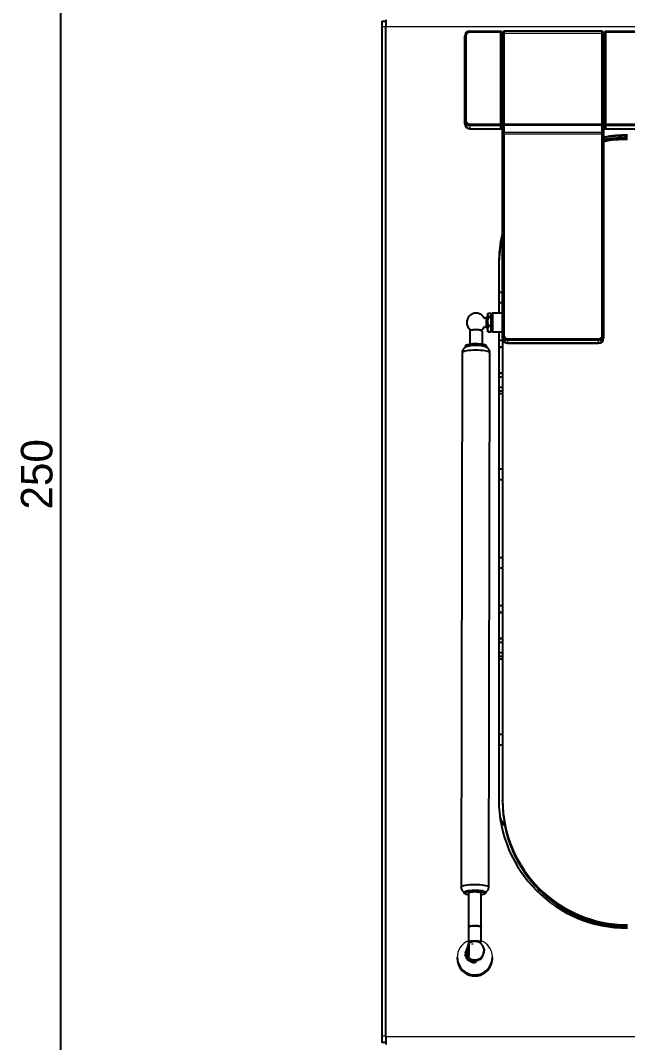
# Model space of a CAD drawing. Header units: millimetres. Extents: x -218071 to -203542, y 15363 to 51382.
# Drawn here: x -217667.5 to -217619.4, y 51213.1 to 51294 of the extents above; entities that cross this region are included whole.
import ezdxf

# ---------------------------------------------------------------- set-up
doc = ezdxf.new("R2010")
doc.units = ezdxf.units.MM
doc.header["$LTSCALE"] = 4
doc.layers.add('TPF-DIMENSIONS', color=3, linetype='Continuous')
doc.layers.add('TPF-EQUIPEMENT', color=7, linetype='Continuous')
doc.dimstyles.new('ISO-25', dxfattribs={"dimtxt": 2.5, "dimasz": 2, "dimexe": 1.25, "dimexo": 0.625, "dimtad": 1, "dimtxsty": 'Standard', "dimcen": -2.5, "dimclrt": 256, "dimadec": 0, "dimazin": 0, "dimtfac": 1, "dimtmove": 0, "dimatfit": 3, "dimfxl": 1, "dimarcsym": 0})

# ---------------------------------------------------------------- blocks, each defined once
blk = doc.blocks.new('*D689')
at = {"layer": 'Defpoints', "color": 0, "transparency": 16777216}
for p in [(-217643.961, 51382.036), (-217664.331, 51132.036), (-217643.946, 51132.036)]:
    blk.add_point(p, dxfattribs=at)
at = {"layer": 'TPF-DIMENSIONS', "color": 0, "lineweight": -2, "transparency": 16777216}
for p, q in [((-217644.586, 51382.036), (-217665.581, 51382.036)), ((-217664.331, 51380.036), (-217664.331, 51134.036)), ((-217644.571, 51132.036), (-217665.581, 51132.036))]:
    blk.add_line(p, q, dxfattribs=at)
at = {"layer": 'TPF-DIMENSIONS', "color": 0, "transparency": 16777216}
for points in [[(-217664.664, 51380.036), (-217663.997, 51380.036), (-217664.331, 51382.036)], [(-217664.664, 51134.036), (-217663.997, 51134.036), (-217664.331, 51132.036)]]:
    blk.add_solid(points, dxfattribs=at)
at = {"layer": 'TPF-DIMENSIONS', "transparency": 16777216, "insert": (-217667.456, 51258.036), "char_height": 2.5, "attachment_point": 2, "rotation": 90}
blk.add_mtext('250', dxfattribs=at)

msp = doc.modelspace()

# ---------------------------------------------------------------- linework, layer by layer
at = {"layer": 'TPF-EQUIPEMENT', "color": 7, "linetype": 'Continuous', "lineweight": 25, "transparency": 33554671}
for p, q in [((-217638.852, 51293.682), (-217638.857, 51293.686)), ((-217638.852, 51293.905), (-217638.552, 51293.905)), ((-217638.852, 51293.449), (-217638.852, 51293.905)), ((-217638.852, 51213.614), (-217638.852, 51293.449)), ((-217638.552, 51294.005), (-217638.552, 51293.457)), ((-217638.552, 51213.557), (-217638.552, 51293.457)), ((-217632.302, 51286.037), (-217632.302, 51292.712)), ((-217632.202, 51292.72), (-217632.202, 51286.046)), ((-217631.902, 51293.11), (-217629.452, 51293.11)), ((-217629.452, 51293.019), (-217631.902, 51293.019)), ((-217629.452, 51293.11), (-217629.452, 51293.019)), ((-217629.352, 51293.011), (-217629.452, 51293.11)), ((-217629.452, 51285.747), (-217629.452, 51293.019)), ((-217629.352, 51293.011), (-217629.452, 51293.019)), ((-217629.352, 51293.011), (-217629.352, 51285.738)), ((-217629.302, 51292.59), (-217629.352, 51292.59)), ((-217629.202, 51293.102), (-217629.302, 51293.002)), ((-217629.302, 51292.911), (-217629.302, 51293.002)), ((-217629.302, 51285.771), (-217629.302, 51292.911)), ((-217621.402, 51293.102), (-217629.202, 51293.102)), ((-217629.202, 51293.102), (-217629.202, 51292.92)), ((-217629.202, 51292.92), (-217629.202, 51285.78)), ((-217621.302, 51293.002), (-217621.402, 51293.102)), ((-217621.402, 51292.92), (-217621.402, 51293.102)), ((-217621.402, 51285.78), (-217621.402, 51292.92)), ((-217621.302, 51293.002), (-217621.302, 51292.911)), ((-217621.302, 51292.911), (-217621.302, 51285.771)), ((-217621.252, 51292.59), (-217621.302, 51292.59)), ((-217621.152, 51293.11), (-217621.252, 51293.011)), ((-217621.152, 51293.019), (-217621.252, 51293.011)), ((-217621.252, 51285.738), (-217621.252, 51293.011)), ((-217621.152, 51293.019), (-217621.152, 51293.11)), ((-217621.152, 51293.11), (-217618.702, 51293.11)), ((-217618.702, 51293.019), (-217621.152, 51293.019)), ((-217621.152, 51293.019), (-217621.152, 51285.747)), ((-217629.352, 51291.59), (-217629.302, 51291.59)), ((-217621.302, 51291.59), (-217621.252, 51291.59)), ((-217632.302, 51285.784), (-217632.302, 51286.037)), ((-217631.902, 51285.747), (-217629.452, 51285.747)), ((-217629.452, 51285.639), (-217631.902, 51285.639)), ((-217631.902, 51285.386), (-217629.302, 51285.386)), ((-217629.452, 51285.747), (-217629.452, 51285.639)), ((-217629.352, 51285.738), (-217629.452, 51285.747)), ((-217629.352, 51285.738), (-217629.452, 51285.639)), ((-217629.452, 51285.464), (-217629.452, 51285.639)), ((-217629.352, 51285.738), (-217629.352, 51285.564)), ((-217629.302, 51285.698), (-217629.302, 51285.771)), ((-217629.302, 51285.175), (-217629.302, 51285.698)), ((-217629.302, 51284.956), (-217629.302, 51285.175)), ((-217629.202, 51285.78), (-217629.202, 51285.634)), ((-217629.202, 51285.634), (-217629.202, 51285.111)), ((-217621.402, 51285.634), (-217621.402, 51285.78)), ((-217621.402, 51285.111), (-217621.402, 51285.634)), ((-217621.302, 51285.771), (-217621.302, 51285.698)), ((-217621.302, 51285.698), (-217621.302, 51285.175)), ((-217621.302, 51285.386), (-217618.702, 51285.386)), ((-217621.302, 51285.175), (-217621.302, 51284.956)), ((-217621.152, 51285.747), (-217621.252, 51285.738)), ((-217621.152, 51285.639), (-217621.252, 51285.738)), ((-217621.252, 51285.564), (-217621.252, 51285.738)), ((-217621.152, 51285.639), (-217621.152, 51285.747)), ((-217621.152, 51285.747), (-217618.702, 51285.747)), ((-217618.702, 51285.639), (-217621.152, 51285.639)), ((-217621.152, 51285.639), (-217621.152, 51285.464)), ((-217629.302, 51269.05), (-217629.302, 51284.956)), ((-217629.202, 51285.111), (-217629.202, 51284.965)), ((-217629.202, 51284.965), (-217629.202, 51269.058)), ((-217621.402, 51284.965), (-217621.402, 51285.111)), ((-217621.402, 51269.058), (-217621.402, 51284.965)), ((-217621.302, 51284.956), (-217621.302, 51269.05)), ((-217629.602, 51274.727), (-217629.602, 51270.8)), ((-217629.302, 51272.436), (-217629.602, 51272.436)), ((-217629.602, 51271.636), (-217629.302, 51271.636)), ((-217630.474, 51270.757), (-217630.502, 51270.68)), ((-217630.502, 51270.68), (-217630.502, 51269.42)), ((-217630.459, 51270.794), (-217630.411, 51270.794)), ((-217630.397, 51270.749), (-217630.411, 51270.794)), ((-217630.402, 51270.747), (-217630.411, 51270.794)), ((-217630.397, 51270.75), (-217630.399, 51270.755)), ((-217630.397, 51270.749), (-217630.384, 51270.794)), ((-217630.384, 51270.794), (-217630.291, 51270.794)), ((-217630.277, 51270.749), (-217630.291, 51270.794)), ((-217630.282, 51270.747), (-217630.291, 51270.794)), ((-217630.277, 51270.75), (-217630.279, 51270.755)), ((-217630.277, 51270.749), (-217630.264, 51270.794)), ((-217630.264, 51270.794), (-217630.202, 51270.794)), ((-217630.102, 51270.8), (-217630.202, 51270.7)), ((-217630.202, 51270.502), (-217630.202, 51270.794)), ((-217629.302, 51270.8), (-217630.102, 51270.8)), ((-217630.102, 51270.8), (-217630.102, 51270.369)), ((-217630.599, 51270.413), (-217630.735, 51270.361)), ((-217630.411, 51270.502), (-217630.459, 51270.502)), ((-217630.411, 51270.502), (-217630.397, 51270.547)), ((-217630.397, 51270.387), (-217630.411, 51270.502)), ((-217630.397, 51269.872), (-217630.411, 51269.757)), ((-217630.397, 51270.387), (-217630.397, 51270.547)), ((-217630.384, 51270.502), (-217630.397, 51270.547)), ((-217630.397, 51270.387), (-217630.384, 51270.502)), ((-217630.397, 51269.688), (-217630.397, 51269.872)), ((-217630.384, 51269.757), (-217630.397, 51269.872)), ((-217630.291, 51270.502), (-217630.384, 51270.502)), ((-217630.291, 51270.502), (-217630.277, 51270.547)), ((-217630.277, 51270.387), (-217630.291, 51270.502)), ((-217630.277, 51269.872), (-217630.291, 51269.757)), ((-217630.277, 51270.387), (-217630.277, 51270.547)), ((-217630.264, 51270.502), (-217630.277, 51270.547)), ((-217630.277, 51270.387), (-217630.264, 51270.502)), ((-217630.277, 51269.688), (-217630.277, 51269.872)), ((-217630.264, 51269.757), (-217630.277, 51269.872)), ((-217630.202, 51270.502), (-217630.264, 51270.502)), ((-217630.202, 51269.757), (-217630.202, 51270.502)), ((-217630.102, 51270.369), (-217630.102, 51269.3)), ((-217631.904, 51269.365), (-217631.906, 51268.326)), ((-217630.906, 51268.324), (-217630.904, 51269.363)), ((-217630.735, 51269.738), (-217630.599, 51269.686)), ((-217630.502, 51269.42), (-217630.474, 51269.342)), ((-217630.459, 51269.305), (-217630.469, 51269.344)), ((-217630.459, 51269.757), (-217630.411, 51269.757)), ((-217630.459, 51269.305), (-217630.411, 51269.305)), ((-217630.397, 51269.688), (-217630.411, 51269.757)), ((-217630.397, 51269.374), (-217630.411, 51269.305)), ((-217630.397, 51269.35), (-217630.411, 51269.305)), ((-217630.397, 51269.688), (-217630.384, 51269.757)), ((-217630.384, 51269.305), (-217630.397, 51269.374)), ((-217630.397, 51269.374), (-217630.397, 51269.35)), ((-217630.397, 51269.35), (-217630.396, 51269.344)), ((-217630.397, 51269.35), (-217630.384, 51269.305)), ((-217630.384, 51269.757), (-217630.291, 51269.757)), ((-217630.384, 51269.305), (-217630.291, 51269.305)), ((-217630.277, 51269.688), (-217630.291, 51269.757)), ((-217630.277, 51269.374), (-217630.291, 51269.305)), ((-217630.277, 51269.35), (-217630.291, 51269.305)), ((-217630.277, 51269.688), (-217630.264, 51269.757)), ((-217630.264, 51269.305), (-217630.277, 51269.374)), ((-217630.277, 51269.374), (-217630.277, 51269.35)), ((-217630.277, 51269.35), (-217630.276, 51269.344)), ((-217630.277, 51269.35), (-217630.264, 51269.305)), ((-217630.264, 51269.757), (-217630.202, 51269.757)), ((-217630.264, 51269.305), (-217630.202, 51269.305)), ((-217630.202, 51269.305), (-217630.202, 51269.757)), ((-217630.202, 51269.4), (-217630.102, 51269.3)), ((-217630.102, 51269.3), (-217629.302, 51269.3)), ((-217629.602, 51269.3), (-217629.602, 51232.289)), ((-217629.302, 51268.833), (-217629.302, 51269.05)), ((-217621.302, 51269.05), (-217621.302, 51268.833)), ((-217632.251, 51268.19), (-217632.251, 51268.092)), ((-217630.561, 51268.088), (-217630.561, 51268.186)), ((-217629.302, 51268.636), (-217629.602, 51268.636)), ((-217629.302, 51268.833), (-217629.302, 51268.832)), ((-217629.302, 51268.806), (-217629.302, 51268.832)), ((-217629.302, 51268.806), (-217629.302, 51232.245)), ((-217628.902, 51268.759), (-217621.702, 51268.759)), ((-217621.702, 51268.651), (-217628.902, 51268.651)), ((-217628.902, 51268.435), (-217621.702, 51268.435)), ((-217628.902, 51268.435), (-217628.902, 51268.435)), ((-217628.902, 51268.433), (-217621.702, 51268.433)), ((-217628.902, 51268.407), (-217621.702, 51268.407)), ((-217621.702, 51268.435), (-217621.702, 51268.435)), ((-217621.302, 51268.832), (-217621.302, 51268.833)), ((-217621.302, 51268.832), (-217621.302, 51268.806)), ((-217632.507, 51267.639), (-217632.592, 51225.362)), ((-217630.392, 51225.358), (-217630.307, 51267.635)), ((-217629.602, 51268.136), (-217629.302, 51268.136)), ((-217629.302, 51268.064), (-217629.602, 51268.064)), ((-217629.602, 51266.064), (-217629.302, 51266.064)), ((-217629.602, 51266.036), (-217629.302, 51266.036)), ((-217629.302, 51265.736), (-217629.602, 51265.736)), ((-217629.602, 51264.936), (-217629.302, 51264.936)), ((-217629.602, 51264.636), (-217629.302, 51264.636)), ((-217629.602, 51264.436), (-217629.302, 51264.436)), ((-217629.302, 51258.436), (-217629.602, 51258.436)), ((-217629.602, 51257.636), (-217629.302, 51257.636)), ((-217629.302, 51251.436), (-217629.602, 51251.436)), ((-217629.602, 51250.636), (-217629.302, 51250.636)), ((-217629.302, 51247.636), (-217629.602, 51247.636)), ((-217629.602, 51247.136), (-217629.302, 51247.136)), ((-217629.302, 51247.064), (-217629.602, 51247.064)), ((-217629.602, 51245.064), (-217629.302, 51245.064)), ((-217629.602, 51245.036), (-217629.302, 51245.036)), ((-217629.302, 51244.736), (-217629.602, 51244.736)), ((-217629.602, 51243.936), (-217629.302, 51243.936)), ((-217629.602, 51243.636), (-217629.302, 51243.636)), ((-217629.602, 51243.436), (-217629.302, 51243.436)), ((-217629.302, 51237.436), (-217629.602, 51237.436)), ((-217629.602, 51236.636), (-217629.302, 51236.636)), ((-217629.302, 51232.193), (-217629.302, 51232.245)), ((-217629.159, 51230.436), (-217629.279, 51230.436)), ((-217632.333, 51224.951), (-217632.333, 51224.907)), ((-217632.299, 51225.003), (-217632.319, 51224.982)), ((-217632.316, 51224.872), (-217632.296, 51224.853)), ((-217631.993, 51224.887), (-217631.999, 51222.209)), ((-217630.999, 51222.207), (-217630.993, 51224.884)), ((-217630.691, 51224.85), (-217630.671, 51224.869)), ((-217630.668, 51224.979), (-217630.687, 51224.999)), ((-217630.654, 51224.9), (-217630.671, 51224.869)), ((-217630.653, 51224.903), (-217630.653, 51224.947)), ((-217626.538, 51225.028), (-217626.415, 51225.148)), ((-217626.531, 51225.021), (-217626.407, 51225.141)), ((-217631.999, 51222.209), (-217632.001, 51221.033)), ((-217631.001, 51221.031), (-217630.999, 51222.207)), ((-217631.903, 51220.969), (-217631.908, 51220.966)), ((-217631.098, 51220.966), (-217631.103, 51220.972)), ((-217632.902, 51219.821), (-217632.902, 51219.738)), ((-217632.258, 51219.999), (-217632.149, 51219.968)), ((-217632.258, 51219.999), (-217631.976, 51219.797)), ((-217632.002, 51219.853), (-217632.241, 51220.133)), ((-217632.241, 51220.129), (-217632.241, 51220.133)), ((-217632.241, 51220.129), (-217632.167, 51220.04)), ((-217632.241, 51220.119), (-217632.241, 51220.127)), ((-217632.241, 51220.127), (-217632.167, 51220.04)), ((-217632.241, 51220.119), (-217632.167, 51220.029)), ((-217632.241, 51220.111), (-217632.241, 51220.116)), ((-217632.241, 51220.116), (-217632.167, 51220.029)), ((-217632.241, 51220.111), (-217631.758, 51219.539)), ((-217632.149, 51219.968), (-217632.172, 51220.029)), ((-217632.079, 51219.919), (-217632.117, 51219.946)), ((-217631.758, 51219.561), (-217631.887, 51219.715)), ((-217631.758, 51219.539), (-217631.019, 51219.67)), ((-217631.019, 51219.693), (-217631.242, 51219.655)), ((-217631.133, 51219.667), (-217631.019, 51219.688)), ((-217631.133, 51219.667), (-217631.019, 51219.686)), ((-217631.133, 51219.657), (-217631.019, 51219.678)), ((-217631.133, 51219.657), (-217631.019, 51219.676)), ((-217631.019, 51219.67), (-217630.953, 51219.851)), ((-217630.967, 51219.838), (-217631.019, 51219.693)), ((-217631.019, 51219.686), (-217630.98, 51219.795)), ((-217630.98, 51219.795), (-217631.019, 51219.688)), ((-217631.019, 51219.676), (-217630.98, 51219.785)), ((-217630.98, 51219.785), (-217631.019, 51219.678)), ((-217631.019, 51219.693), (-217631.019, 51219.688)), ((-217631.019, 51219.686), (-217631.019, 51219.678)), ((-217631.019, 51219.676), (-217631.019, 51219.67)), ((-217630.764, 51220.396), (-217630.764, 51220.392)), ((-217630.764, 51220.389), (-217630.764, 51220.381)), ((-217630.102, 51219.738), (-217630.102, 51219.821)), ((-217631.832, 51219.644), (-217631.758, 51219.555)), ((-217631.832, 51219.644), (-217631.758, 51219.557)), ((-217631.832, 51219.634), (-217631.758, 51219.547)), ((-217631.832, 51219.634), (-217631.758, 51219.544)), ((-217631.491, 51219.611), (-217631.758, 51219.561)), ((-217631.758, 51219.555), (-217631.644, 51219.576)), ((-217631.644, 51219.576), (-217631.758, 51219.557)), ((-217631.758, 51219.544), (-217631.644, 51219.566)), ((-217631.644, 51219.566), (-217631.758, 51219.547)), ((-217631.758, 51219.561), (-217631.758, 51219.557)), ((-217631.758, 51219.555), (-217631.758, 51219.547)), ((-217631.758, 51219.544), (-217631.758, 51219.539)), ((-217631.644, 51219.559), (-217631.448, 51219.419)), ((-217631.588, 51219.567), (-217631.59, 51219.569)), ((-217631.556, 51219.543), (-217631.448, 51219.419)), ((-217638.852, 51213.07), (-217638.852, 51213.614)), ((-217638.552, 51213.557), (-217638.552, 51212.905)), ((-217638.852, 51213.07), (-217638.852, 51213.046)), ((-217638.552, 51213.07), (-217638.852, 51213.07))]:
    msp.add_line(p, q, dxfattribs=at)
at = {"layer": 'TPF-EQUIPEMENT', "color": 8, "linetype": 'Continuous', "lineweight": 18, "transparency": 33554671}
for p, q in [((-217638.552, 51293.449), (-217638.852, 51293.449)), ((-217444.652, 51293.457), (-217638.552, 51293.457)), ((-217632.202, 51292.72), (-217632.302, 51292.712)), ((-217631.902, 51293.11), (-217631.902, 51293.019)), ((-217629.302, 51292.911), (-217629.202, 51292.92)), ((-217621.402, 51292.92), (-217629.202, 51292.92)), ((-217621.302, 51292.911), (-217621.402, 51292.92)), ((-217632.202, 51286.046), (-217632.302, 51286.037)), ((-217631.902, 51285.747), (-217631.902, 51285.639)), ((-217631.902, 51285.639), (-217631.902, 51285.386)), ((-217629.452, 51285.464), (-217629.352, 51285.564)), ((-217629.302, 51285.771), (-217629.202, 51285.78)), ((-217629.302, 51285.698), (-217629.202, 51285.634)), ((-217629.302, 51285.175), (-217629.202, 51285.111)), ((-217629.202, 51285.78), (-217621.402, 51285.78)), ((-217621.402, 51285.634), (-217629.202, 51285.634)), ((-217621.302, 51285.771), (-217621.402, 51285.78)), ((-217621.302, 51285.698), (-217621.402, 51285.634)), ((-217621.302, 51285.175), (-217621.402, 51285.111)), ((-217621.152, 51285.464), (-217621.252, 51285.564)), ((-217629.302, 51284.956), (-217629.202, 51284.965)), ((-217629.202, 51285.111), (-217621.402, 51285.111)), ((-217621.402, 51284.965), (-217629.202, 51284.965)), ((-217621.302, 51284.956), (-217621.402, 51284.965)), ((-217630.599, 51269.686), (-217630.599, 51270.413)), ((-217629.302, 51269.05), (-217629.202, 51269.058)), ((-217621.302, 51269.05), (-217621.402, 51269.058)), ((-217628.902, 51268.651), (-217628.902, 51268.759)), ((-217628.902, 51268.651), (-217628.902, 51268.435)), ((-217628.902, 51268.435), (-217621.702, 51268.435)), ((-217628.902, 51268.433), (-217628.902, 51268.407)), ((-217621.702, 51268.651), (-217621.702, 51268.759)), ((-217621.702, 51268.435), (-217621.702, 51268.651)), ((-217621.702, 51268.407), (-217621.702, 51268.433)), ((-217630.776, 51220.467), (-217630.762, 51220.457)), ((-217631.835, 51219.631), (-217632.243, 51219.923)), ((-217632.134, 51219.984), (-217632.117, 51219.946)), ((-217631.521, 51219.406), (-217631.717, 51219.546)), ((-217638.852, 51213.614), (-217638.552, 51213.614)), ((-217638.552, 51213.557), (-217444.652, 51213.557))]:
    msp.add_line(p, q, dxfattribs=at)
at = {"layer": 'TPF-EQUIPEMENT', "color": 7, "linetype": 'Continuous', "lineweight": 25, "transparency": 33554671, "flags": 128}
for points in [[(-217629.352, 51292.921), (-217629.329, 51292.92), (-217629.302, 51292.919)], [(-217621.302, 51292.919), (-217621.276, 51292.92), (-217621.252, 51292.921)], [(-217631.386, 51269.465), (-217631.521, 51269.462), (-217631.648, 51269.452), (-217631.757, 51269.436), (-217631.839, 51269.415), (-217631.889, 51269.389), (-217631.904, 51269.365)], [(-217630.904, 51269.363), (-217630.911, 51269.38), (-217630.952, 51269.406), (-217631.026, 51269.429), (-217631.129, 51269.448), (-217631.252, 51269.46), (-217631.386, 51269.465)], [(-217630.561, 51268.186), (-217630.576, 51268.218), (-217630.627, 51268.252), (-217630.712, 51268.283), (-217630.827, 51268.31), (-217630.968, 51268.332), (-217631.128, 51268.348), (-217631.3, 51268.356), (-217631.476, 51268.357), (-217631.65, 51268.351), (-217631.813, 51268.337), (-217631.958, 51268.317), (-217632.079, 51268.292), (-217632.171, 51268.262), (-217632.229, 51268.229), (-217632.251, 51268.193), (-217632.251, 51268.19)], [(-217630.562, 51268.085), (-217630.576, 51268.12), (-217630.627, 51268.154), (-217630.712, 51268.185), (-217630.828, 51268.212), (-217630.968, 51268.234), (-217631.128, 51268.25), (-217631.3, 51268.258), (-217631.477, 51268.259), (-217631.65, 51268.253), (-217631.813, 51268.239), (-217631.958, 51268.22), (-217632.079, 51268.194), (-217632.171, 51268.164), (-217632.229, 51268.131), (-217632.251, 51268.095), (-217632.251, 51268.092)], [(-217630.308, 51267.63), (-217630.321, 51267.67), (-217630.369, 51267.708), (-217630.451, 51267.744), (-217630.563, 51267.777), (-217630.703, 51267.805), (-217630.865, 51267.828), (-217631.045, 51267.845), (-217631.236, 51267.855), (-217631.433, 51267.858), (-217631.629, 51267.854), (-217631.818, 51267.843), (-217631.993, 51267.825), (-217632.15, 51267.801), (-217632.283, 51267.772), (-217632.388, 51267.739), (-217632.461, 51267.702), (-217632.501, 51267.664), (-217632.507, 51267.639)], [(-217632.592, 51225.359), (-217632.586, 51225.387), (-217632.546, 51225.426), (-217632.473, 51225.462), (-217632.368, 51225.495), (-217632.235, 51225.524), (-217632.078, 51225.548), (-217631.903, 51225.566), (-217631.714, 51225.577), (-217631.518, 51225.581), (-217631.321, 51225.578), (-217631.13, 51225.568), (-217630.95, 51225.551), (-217630.788, 51225.528), (-217630.649, 51225.5), (-217630.536, 51225.467), (-217630.454, 51225.431), (-217630.406, 51225.393), (-217630.393, 51225.353), (-217630.393, 51225.353)], [(-217632.333, 51224.951), (-217632.333, 51224.954), (-217632.311, 51224.989), (-217632.253, 51225.022), (-217632.162, 51225.052), (-217632.042, 51225.078), (-217631.897, 51225.098), (-217631.735, 51225.111), (-217631.563, 51225.117), (-217631.387, 51225.116), (-217631.216, 51225.108), (-217631.058, 51225.092), (-217630.918, 51225.071), (-217630.803, 51225.044), (-217630.719, 51225.013), (-217630.668, 51224.979), (-217630.653, 51224.947)], [(-217632.316, 51224.872), (-217632.319, 51224.875), (-217632.333, 51224.91), (-217632.311, 51224.945), (-217632.253, 51224.978), (-217632.162, 51225.008), (-217632.042, 51225.034), (-217631.897, 51225.054), (-217631.735, 51225.067), (-217631.563, 51225.073), (-217631.387, 51225.072), (-217631.216, 51225.064), (-217631.058, 51225.048), (-217630.918, 51225.027), (-217630.803, 51225), (-217630.719, 51224.969), (-217630.668, 51224.935), (-217630.654, 51224.9), (-217630.654, 51224.9)], [(-217631.994, 51224.756), (-217632.055, 51224.767), (-217632.167, 51224.793), (-217632.25, 51224.823), (-217632.299, 51224.856), (-217632.313, 51224.891), (-217632.292, 51224.925), (-217632.235, 51224.957), (-217632.146, 51224.986), (-217632.029, 51225.011), (-217631.888, 51225.03), (-217631.73, 51225.043), (-217631.561, 51225.049), (-217631.39, 51225.048), (-217631.223, 51225.04), (-217631.068, 51225.025), (-217630.932, 51225.004), (-217630.82, 51224.978), (-217630.737, 51224.948), (-217630.688, 51224.915), (-217630.674, 51224.88), (-217630.674, 51224.88)], [(-217632.299, 51225.003), (-217632.291, 51225.01), (-217632.235, 51225.042), (-217632.146, 51225.072), (-217632.029, 51225.096), (-217631.888, 51225.116), (-217631.73, 51225.129), (-217631.561, 51225.135), (-217631.39, 51225.134), (-217631.223, 51225.126), (-217631.068, 51225.111), (-217630.931, 51225.09), (-217630.819, 51225.063), (-217630.737, 51225.033), (-217630.687, 51225), (-217630.687, 51224.999)], [(-217630.993, 51224.884), (-217631.009, 51224.91), (-217631.061, 51224.935), (-217631.144, 51224.957), (-217631.254, 51224.973), (-217631.381, 51224.983), (-217631.517, 51224.986), (-217631.651, 51224.981), (-217631.773, 51224.969), (-217631.874, 51224.951), (-217631.948, 51224.928), (-217631.987, 51224.902), (-217631.993, 51224.887)], [(-217630.674, 51224.88), (-217630.695, 51224.846), (-217630.752, 51224.814), (-217630.841, 51224.785), (-217630.958, 51224.76), (-217630.994, 51224.754)], [(-217631.999, 51222.209), (-217631.999, 51222.21), (-217631.979, 51222.237), (-217631.925, 51222.261), (-217631.838, 51222.282), (-217631.726, 51222.298), (-217631.598, 51222.307), (-217631.462, 51222.308), (-217631.329, 51222.302)], [(-217630.999, 51222.207), (-217631.014, 51222.232), (-217631.066, 51222.258), (-217631.15, 51222.279), (-217631.259, 51222.296), (-217631.386, 51222.306), (-217631.522, 51222.308), (-217631.656, 51222.304), (-217631.778, 51222.292), (-217631.88, 51222.274), (-217631.953, 51222.251), (-217631.992, 51222.225), (-217631.999, 51222.209)], [(-217631.329, 51222.302), (-217631.208, 51222.289), (-217631.109, 51222.27), (-217631.039, 51222.247), (-217631.003, 51222.22), (-217630.999, 51222.207)], [(-217621.299, 51222.43), (-217621.239, 51222.379), (-217621.088, 51222.267)], [(-217632.064, 51220.661), (-217632.023, 51220.711), (-217632.02, 51220.714)], [(-217631.991, 51220.84), (-217631.988, 51220.848), (-217631.986, 51220.82), (-217631.984, 51220.757), (-217631.982, 51220.664), (-217631.982, 51220.548), (-217631.982, 51220.416), (-217631.982, 51220.28), (-217631.984, 51220.149), (-217631.986, 51220.033), (-217631.989, 51219.94), (-217631.992, 51219.878), (-217631.995, 51219.851), (-217631.998, 51219.861), (-217632, 51219.907), (-217632.002, 51219.985), (-217632.003, 51220.091), (-217632.003, 51220.216), (-217632.003, 51220.351), (-217632.002, 51220.486), (-217632, 51220.611), (-217631.997, 51220.716), (-217631.994, 51220.794), (-217631.991, 51220.84)], [(-217631.906, 51220.974), (-217631.964, 51220.995), (-217631.998, 51221.021), (-217631.995, 51221.049), (-217631.955, 51221.075), (-217631.882, 51221.097), (-217631.781, 51221.115), (-217631.658, 51221.127), (-217631.524, 51221.132), (-217631.389, 51221.129), (-217631.261, 51221.119), (-217631.152, 51221.103), (-217631.068, 51221.081), (-217631.017, 51221.056), (-217631.001, 51221.029), (-217631.001, 51221.029)]]:
    msp.add_lwpolyline(points, dxfattribs=at)
at = {"layer": 'TPF-EQUIPEMENT', "color": 8, "linetype": 'Continuous', "lineweight": 18, "transparency": 33554671, "flags": 128}
for points in [[(-217631.805, 51269.429), (-217631.817, 51269.438), (-217631.822, 51269.463), (-217631.79, 51269.488), (-217631.723, 51269.509), (-217631.628, 51269.525), (-217631.513, 51269.535), (-217631.388, 51269.538)], [(-217631.388, 51269.538), (-217631.265, 51269.533), (-217631.154, 51269.521), (-217631.065, 51269.503), (-217631.007, 51269.48), (-217630.983, 51269.456), (-217630.995, 51269.432)], [(-217631.898, 51220.991), (-217631.923, 51221.001), (-217631.951, 51221.035), (-217631.916, 51221.068), (-217631.872, 51221.084), (-217631.812, 51221.098), (-217631.739, 51221.109), (-217631.658, 51221.117), (-217631.491, 51221.122), (-217631.326, 51221.115), (-217631.247, 51221.106), (-217631.176, 51221.094), (-217631.119, 51221.079), (-217631.079, 51221.062), (-217631.051, 51221.029), (-217631.051, 51221.029)]]:
    msp.add_lwpolyline(points, dxfattribs=at)
at = {"layer": 'TPF-EQUIPEMENT', "color": 7, "linetype": 'Continuous', "lineweight": 25, "transparency": 33554671}
for centre, radius, start, end in [((-217631.903, 51292.711), 0.399, 89.89099, 179.89057), ((-217631.903, 51292.72), 0.299, 89.89099, 179.89057), ((-217629.308, 51292.963), 0.135, 250.59387, 272.23723), ((-217621.297, 51292.963), 0.135, 267.76277, 289.40613), ((-217631.903, 51286.038), 0.399, 180.10943, 270.10901), ((-217631.903, 51286.046), 0.299, 180.10943, 270.10901), ((-217631.903, 51285.785), 0.399, 180.10943, 270.10901), ((-217629.338, 51285.806), 0.36, 251.47836, 275.68207), ((-217629.308, 51285.691), 0.135, 250.59387, 272.23723), ((-217621.297, 51285.691), 0.135, 267.76277, 289.40613), ((-217621.281, 51285.932), 0.485, 267.471, 285.36857), ((-217619.403, 51274.65), 10.238, 89.9996, 100.69523), ((-217619.403, 51274.624), 10.238, 89.9996, 100.69523), ((-217619.403, 51274.459), 10.388, 89.99963, 100.5384), ((-217619.403, 51274.45), 10.238, 89.9996, 100.69523), ((-217619.403, 51274.424), 10.238, 89.9996, 100.69523), ((-217619.403, 51274.609), 9.936, 89.99958, 101.02338), ((-217619.477, 51274.726), 10.125, 166.01769, 179.99906), ((-217619.478, 51274.7), 10.125, 166.01755, 179.99921), ((-217619.477, 51274.526), 10.125, 166.01769, 179.99907), ((-217619.477, 51274.5), 10.125, 166.01769, 179.99907), ((-217630.652, 51270.553), 0.15, 290.83, 0), ((-217630.652, 51269.546), 0.15, 0, 69.17), ((-217628.903, 51269.05), 0.399, 180.10943, 270.10901), ((-217628.903, 51269.059), 0.299, 180.10943, 270.10901), ((-217621.702, 51269.059), 0.299, 269.89099, 359.89057), ((-217621.702, 51269.05), 0.399, 269.89099, 359.89057), ((-217631.413, 51264.75), 3.483, 82.96161, 96.9598), ((-217628.903, 51268.834), 0.399, 180.10943, 270.10901), ((-217628.903, 51268.832), 0.399, 180.10943, 270.10901), ((-217628.903, 51268.806), 0.399, 180.10943, 270.10901), ((-217621.702, 51268.834), 0.399, 269.89099, 359.89057), ((-217621.702, 51268.832), 0.399, 269.89099, 359.89057), ((-217621.702, 51268.806), 0.399, 269.89099, 359.89057), ((-217619.422, 51232.308), 10.181, 180.10943, 270.10901), ((-217619.421, 51232.264), 9.881, 180.10943, 270.10901), ((-217619.421, 51232.212), 9.881, 180.10943, 270.10901), ((-217619.421, 51232.199), 9.881, 180.10943, 270.10901), ((-217619.421, 51232.129), 9.881, 180.10943, 270.10901), ((-217627.612, 51231.524), 1.991, 197.56518, 220.76616), ((-217631.507, 51220.268), 0.626, 143.63373, 216.1523), ((-217631.12, 51221.12), 0.149, 279.08591, 322.4348), ((-217631.502, 51219.826), 1.401, 180.20672, 324.20615), ((-217631.502, 51219.743), 1.401, 180.20672, 324.20615), ((-217631.503, 51220.193), 0.787, 200.05603, 268.72201), ((-217631.498, 51220.241), 0.698, 317.58547, 2.97189), ((-217631.494, 51219.821), 1.391, 324.16733, 359.99051), ((-217631.494, 51219.739), 1.391, 324.16733, 359.99051), ((-217631.502, 51220.245), 0.705, 265.63361, 302.81409)]:
    msp.add_arc(centre, radius, start, end, dxfattribs=at)
at = {"layer": 'TPF-EQUIPEMENT', "color": 8, "linetype": 'Continuous', "lineweight": 18, "transparency": 33554671}
for centre, radius, start, end in [((-217631.502, 51219.826), 1.392, 111.01494, 324.42018), ((-217631.503, 51219.822), 1.215, 70.57962, 109.20313), ((-217631.496, 51219.827), 1.387, 324.21671, 69.11279), ((-217631.502, 51220.247), 0.685, 262.80215, 297.82007)]:
    msp.add_arc(centre, radius, start, end, dxfattribs=at)
at = {"layer": 'TPF-EQUIPEMENT', "color": 7, "linetype": 'Continuous', "lineweight": 25, "transparency": 33554671}
for points, knots in [([(-217630.735, 51270.361), (-217630.74, 51270.375), (-217630.765, 51270.437), (-217630.836, 51270.532), (-217630.945, 51270.639), (-217631.076, 51270.72), (-217631.221, 51270.772), (-217631.373, 51270.794), (-217631.527, 51270.784), (-217631.675, 51270.743), (-217631.812, 51270.672), (-217631.931, 51270.575), (-217632.028, 51270.455), (-217632.098, 51270.317), (-217632.136, 51270.181), (-217632.14, 51270.093), (-217632.142, 51270.056)], [0, 0, 0, 0, 0.022651, 0.099247, 0.175964, 0.252713, 0.329476, 0.406245, 0.483019, 0.559797, 0.63658, 0.713375, 0.790193, 0.867091, 0.9445, 1, 1, 1, 1]), ([(-217630.459, 51270.794), (-217630.477, 51270.747), (-217630.513, 51270.649), (-217630.477, 51270.552), (-217630.459, 51270.502)], [0, 0, 0, 0, 0.491212, 1, 1, 1, 1]), ([(-217632.142, 51270.056), (-217632.141, 51270.022), (-217632.139, 51269.948), (-217632.112, 51269.825), (-217632.057, 51269.693), (-217631.97, 51269.568), (-217631.883, 51269.478), (-217631.82, 51269.442), (-217631.802, 51269.431)], [0, 0, 0, 0, 0.1379691, 0.3003106, 0.5035793, 0.7086218, 0.9139855, 1, 1, 1, 1]), ([(-217630.459, 51270.502), (-217630.477, 51270.38), (-217630.513, 51270.132), (-217630.477, 51269.884), (-217630.459, 51269.757)], [0, 0, 0, 0, 0.4912125, 1, 1, 1, 1]), ([(-217631.015, 51269.43), (-217631.01, 51269.43), (-217630.999, 51269.431), (-217631.001, 51269.43), (-217631.002, 51269.429)], [0, 0, 0, 0, 0.430829, 1, 1, 1, 1]), ([(-217631.009, 51269.425), (-217631.004, 51269.427), (-217630.955, 51269.452), (-217630.875, 51269.527), (-217630.785, 51269.63), (-217630.749, 51269.707), (-217630.735, 51269.738)], [0, 0, 0, 0, 0.034753, 0.396838, 0.759039, 1, 1, 1, 1]), ([(-217630.459, 51269.757), (-217630.477, 51269.683), (-217630.513, 51269.532), (-217630.477, 51269.381), (-217630.459, 51269.305)], [0, 0, 0, 0, 0.491212, 1, 1, 1, 1]), ([(-217631.827, 51268.208), (-217631.83, 51268.208), (-217631.869, 51268.203), (-217631.939, 51268.192), (-217632.035, 51268.172), (-217632.132, 51268.144), (-217632.225, 51268.106), (-217632.314, 51268.051), (-217632.391, 51267.981), (-217632.455, 51267.892), (-217632.496, 51267.786), (-217632.513, 51267.696), (-217632.506, 51267.646), (-217632.504, 51267.635)], [0, 0, 0, 0, 0.0111, 0.112401, 0.218006, 0.330512, 0.455176, 0.561581, 0.65896, 0.758988, 0.863085, 0.969903, 1, 1, 1, 1]), ([(-217630.31, 51267.632), (-217630.309, 51267.643), (-217630.301, 51267.693), (-217630.318, 51267.786), (-217630.363, 51267.897), (-217630.433, 51267.989), (-217630.518, 51268.061), (-217630.62, 51268.118), (-217630.733, 51268.159), (-217630.861, 51268.188), (-217630.949, 51268.203), (-217630.994, 51268.208), (-217630.994, 51268.208)], [0, 0, 0, 0, 0.02834, 0.136492, 0.247673, 0.351438, 0.456694, 0.57204, 0.724007, 0.872377, 0.999303, 1, 1, 1, 1]), ([(-217632.589, 51225.358), (-217632.587, 51225.329), (-217632.581, 51225.259), (-217632.536, 51225.158), (-217632.467, 51225.066), (-217632.394, 51225.002), (-217632.346, 51224.977), (-217632.327, 51224.967)], [0, 0, 0, 0, 0.166631, 0.404577, 0.62665, 0.851916, 1, 1, 1, 1]), ([(-217630.669, 51224.956), (-217630.641, 51224.972), (-217630.586, 51225.003), (-217630.508, 51225.074), (-217630.446, 51225.163), (-217630.404, 51225.259), (-217630.398, 51225.326), (-217630.395, 51225.355)], [0, 0, 0, 0, 0.217495, 0.418114, 0.62419, 0.838646, 1, 1, 1, 1]), ([(-217632.241, 51220.133), (-217632.2, 51220.25), (-217632.114, 51220.487), (-217632.029, 51220.719), (-217631.986, 51220.836)], [0, 0, 0, 0, 0.491212, 1, 1, 1, 1]), ([(-217631.989, 51220.899), (-217631.988, 51220.898), (-217631.986, 51220.897), (-217631.983, 51220.822), (-217631.981, 51220.694), (-217631.98, 51220.526), (-217631.981, 51220.339), (-217631.983, 51220.152), (-217631.986, 51219.989), (-217631.989, 51219.862), (-217631.992, 51219.825), (-217631.993, 51219.807)], [0, 0, 0, 0, 0.087546, 0.201603, 0.31566, 0.429716, 0.543773, 0.65783, 0.771887, 0.885943, 1, 1, 1, 1]), ([(-217631.899, 51220.969), (-217631.918, 51220.957), (-217631.952, 51220.938), (-217631.979, 51220.911), (-217631.99, 51220.9)], [0, 0, 0, 0, 0.582264, 1, 1, 1, 1]), ([(-217631.7, 51220.916), (-217631.7, 51220.916), (-217631.702, 51220.909), (-217631.701, 51220.899), (-217631.704, 51220.876), (-217631.705, 51220.851), (-217631.705, 51220.842)], [0, 0, 0, 0, 0.00312, 0.310607, 0.750994, 1, 1, 1, 1]), ([(-217631.582, 51219.611), (-217631.529, 51219.608), (-217631.453, 51219.605), (-217631.344, 51219.622), (-217631.252, 51219.647), (-217631.148, 51219.694), (-217631.046, 51219.76), (-217630.951, 51219.847), (-217630.87, 51219.955), (-217630.807, 51220.081), (-217630.768, 51220.223), (-217630.758, 51220.375), (-217630.779, 51220.525), (-217630.829, 51220.665), (-217630.903, 51220.788), (-217630.994, 51220.892), (-217631.068, 51220.944), (-217631.103, 51220.969)], [0, 0, 0, 0, 0.080954, 0.113457, 0.16764, 0.224427, 0.285925, 0.350908, 0.418952, 0.489785, 0.563317, 0.639659, 0.719197, 0.791851, 0.863831, 0.93429, 1, 1, 1, 1]), ([(-217632.243, 51219.923), (-217632.248, 51219.937), (-217632.254, 51219.956), (-217632.259, 51219.979), (-217632.26, 51219.991), (-217632.26, 51219.998), (-217632.259, 51219.999), (-217632.258, 51219.999), (-217632.258, 51219.999)], [0, 0, 0, 0, 0.429513, 0.59431, 0.760561, 0.871362, 0.982454, 1, 1, 1, 1]), ([(-217632.117, 51219.946), (-217632.118, 51219.947), (-217632.124, 51219.951), (-217632.132, 51219.957), (-217632.142, 51219.963), (-217632.147, 51219.966), (-217632.149, 51219.968), (-217632.149, 51219.968), (-217632.149, 51219.968)], [0, 0, 0, 0, 0.046293, 0.490685, 0.684748, 0.880614, 0.972077, 1, 1, 1, 1]), ([(-217631.993, 51219.807), (-217631.994, 51219.798), (-217631.995, 51219.788), (-217631.996, 51219.796), (-217631.996, 51219.796)], [0, 0, 0, 0, 0.954612, 1, 1, 1, 1]), ([(-217631.996, 51219.796), (-217631.965, 51219.771), (-217631.909, 51219.724), (-217631.817, 51219.675), (-217631.711, 51219.632), (-217631.632, 51219.619), (-217631.582, 51219.611)], [0, 0, 0, 0, 0.25984, 0.479324, 0.674232, 1, 1, 1, 1]), ([(-217630.762, 51220.457), (-217630.757, 51220.443), (-217630.751, 51220.424), (-217630.746, 51220.403), (-217630.745, 51220.393), (-217630.745, 51220.389), (-217630.746, 51220.388), (-217630.747, 51220.389), (-217630.747, 51220.389)], [0, 0, 0, 0, 0.429513, 0.59431, 0.760561, 0.871362, 0.982454, 1, 1, 1, 1]), ([(-217631.556, 51219.543), (-217631.556, 51219.543), (-217631.557, 51219.544), (-217631.561, 51219.547), (-217631.569, 51219.553), (-217631.579, 51219.561), (-217631.586, 51219.566), (-217631.588, 51219.567)], [0, 0, 0, 0, 0.07658, 0.202937, 0.41619, 0.818151, 1, 1, 1, 1]), ([(-217631.448, 51219.419), (-217631.447, 51219.418), (-217631.447, 51219.416), (-217631.451, 51219.414), (-217631.459, 51219.411), (-217631.475, 51219.407), (-217631.497, 51219.405), (-217631.514, 51219.405), (-217631.521, 51219.406)], [0, 0, 0, 0, 0.111372, 0.222766, 0.332636, 0.510377, 0.789409, 1, 1, 1, 1])]:
    msp.add_open_spline(points, degree=3, knots=knots, dxfattribs=at)
msp.add_open_spline([(-217632, 51219.828), (-217632.001, 51219.855), (-217632.003, 51219.909), (-217632.004, 51220.055), (-217632.005, 51220.23), (-217632.004, 51220.42), (-217632.001, 51220.602), (-217631.998, 51220.754), (-217631.994, 51220.865), (-217631.991, 51220.89), (-217631.99, 51220.902)], degree=3, dxfattribs=at)
at = {"layer": 'TPF-EQUIPEMENT', "color": 8, "linetype": 'Continuous', "lineweight": 18, "transparency": 33554671}
msp.add_open_spline([(-217631.051, 51221.029), (-217631.057, 51221.018), (-217631.064, 51221.003), (-217631.1, 51220.991), (-217631.108, 51220.988)], degree=3, knots=[0, 0, 0, 0, 0.787923, 1, 1, 1, 1], dxfattribs=at)

# ---------------------------------------------------------------- dimensions: what is measured, and where the dimension line sits
at = {"layer": 'TPF-DIMENSIONS', "transparency": 33554671}
dim = msp.add_linear_dim(base=(-217664.331, 51132.036), p1=(-217643.961, 51382.036), p2=(-217643.946, 51132.036), angle=90, dimstyle='ISO-25', dxfattribs=at)
dim.commit()
dim.dimension.update_dxf_attribs({"geometry": '*D689', "text_midpoint": (-217664.331, 51258.036), "dimtype": 160})

doc.saveas('drawing.dxf')
